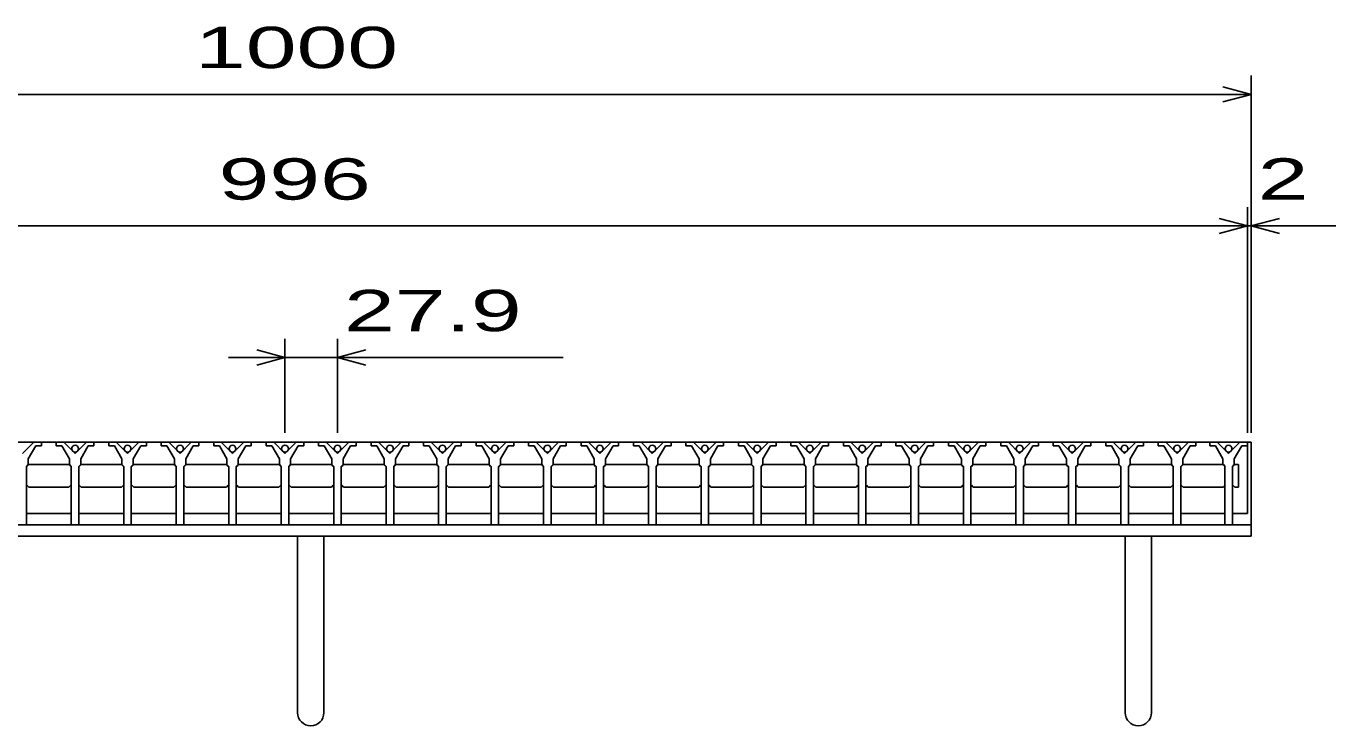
# Model space of a CAD drawing. Units: millimetres, scale not verified. Extents: x -1820 to 1731, y -1282 to 1054.
# Drawn here: x -1072 to -376, y -713 to -341 of the extents above; entities that cross this region are included whole.
import ezdxf
from ezdxf.enums import TextEntityAlignment as Align

# ---------------------------------------------------------------- set-up
doc = ezdxf.new("R2010")
doc.units = ezdxf.units.MM
doc.header["$LTSCALE"] = 10
for name, color, linetype, lineweight in [('16', 3, 'Continuous', 25), ('19', 6, 'Continuous', 25), ('22', 2, 'Continuous', 25)]:
    doc.layers.add(name, color=color, linetype=linetype, lineweight=lineweight)
doc.styles.add('ベクトル', font='')
doc.styles.get('ベクトル').set_extended_font_data('ベクトル')

msp = doc.modelspace()

# ---------------------------------------------------------------- linework, layer by layer
at = {"layer": '16'}
for p, q in [((-1419, -562), (-423, -562)), ((-1068.2, -562), (-1074.2, -568)), ((-1071.2, -571), (-1067.2, -564)), ((-1064.2, -562), (-1068.2, -562)), ((-1067.2, -564), (-1064.2, -564)), ((-1064.2, -564), (-1064.2, -562)), ((-1056.3, -562), (-1056.3, -564)), ((-1052.3, -562), (-1056.3, -562)), ((-1056.3, -564), (-1053.3, -564)), ((-1053.3, -564), (-1049.3, -571)), ((-1046.3, -568), (-1052.3, -562)), ((-1040.3, -562), (-1046.3, -568)), ((-1043.3, -571), (-1039.3, -564)), ((-1036.3, -562), (-1040.3, -562)), ((-1039.3, -564), (-1036.3, -564)), ((-1036.3, -564), (-1036.3, -562)), ((-1028.4, -562), (-1028.4, -564)), ((-1024.4, -562), (-1028.4, -562)), ((-1028.4, -564), (-1025.4, -564)), ((-1025.4, -564), (-1021.4, -571)), ((-1018.4, -568), (-1024.4, -562)), ((-1012.4, -562), (-1018.4, -568)), ((-1015.4, -571), (-1011.4, -564)), ((-1008.4, -562), (-1012.4, -562)), ((-1011.4, -564), (-1008.4, -564)), ((-1008.4, -564), (-1008.4, -562)), ((-1000.5, -562), (-1000.5, -564)), ((-996.5, -562), (-1000.5, -562)), ((-1000.5, -564), (-997.5, -564)), ((-997.5, -564), (-993.5, -571)), ((-990.5, -568), (-996.5, -562)), ((-984.5, -562), (-990.5, -568)), ((-987.5, -571), (-983.5, -564)), ((-980.5, -562), (-984.5, -562)), ((-983.5, -564), (-980.5, -564)), ((-980.5, -564), (-980.5, -562)), ((-972.6, -562), (-972.6, -564)), ((-968.6, -562), (-972.6, -562)), ((-972.6, -564), (-969.6, -564)), ((-969.6, -564), (-965.6, -571)), ((-962.6, -568), (-968.6, -562)), ((-956.6, -562), (-962.6, -568)), ((-959.6, -571), (-955.6, -564)), ((-952.6, -562), (-956.6, -562)), ((-955.6, -564), (-952.6, -564)), ((-952.6, -564), (-952.6, -562)), ((-944.7, -562), (-944.7, -564)), ((-940.7, -562), (-944.7, -562)), ((-944.7, -564), (-941.7, -564)), ((-941.7, -564), (-937.7, -571)), ((-934.7, -568), (-940.7, -562)), ((-928.7, -562), (-934.7, -568)), ((-931.7, -571), (-927.7, -564)), ((-924.7, -562), (-928.7, -562)), ((-927.7, -564), (-924.7, -564)), ((-924.7, -564), (-924.7, -562)), ((-916.8, -562), (-916.8, -564)), ((-912.8, -562), (-916.8, -562)), ((-916.8, -564), (-913.8, -564)), ((-913.8, -564), (-909.8, -571)), ((-906.8, -568), (-912.8, -562)), ((-900.8, -562), (-906.8, -568)), ((-903.8, -571), (-899.8, -564)), ((-896.8, -562), (-900.8, -562)), ((-899.8, -564), (-896.8, -564)), ((-896.8, -564), (-896.8, -562)), ((-888.9, -562), (-888.9, -564)), ((-884.9, -562), (-888.9, -562)), ((-888.9, -564), (-885.9, -564)), ((-885.9, -564), (-881.9, -571)), ((-878.9, -568), (-884.9, -562)), ((-872.9, -562), (-878.9, -568)), ((-875.9, -571), (-871.9, -564)), ((-868.9, -562), (-872.9, -562)), ((-871.9, -564), (-868.9, -564)), ((-868.9, -564), (-868.9, -562)), ((-861, -562), (-861, -564)), ((-857, -562), (-861, -562)), ((-861, -564), (-858, -564)), ((-858, -564), (-854, -571)), ((-851, -568), (-857, -562)), ((-845, -562), (-851, -568)), ((-848, -571), (-844, -564)), ((-841, -562), (-845, -562)), ((-844, -564), (-841, -564)), ((-841, -564), (-841, -562)), ((-833.1, -562), (-833.1, -564)), ((-829.1, -562), (-833.1, -562)), ((-833.1, -564), (-830.1, -564)), ((-830.1, -564), (-826.1, -571)), ((-823.1, -568), (-829.1, -562)), ((-817.1, -562), (-823.1, -568)), ((-820.1, -571), (-816.1, -564)), ((-813.1, -562), (-817.1, -562)), ((-816.1, -564), (-813.1, -564)), ((-813.1, -564), (-813.1, -562)), ((-805.2, -562), (-805.2, -564)), ((-801.2, -562), (-805.2, -562)), ((-805.2, -564), (-802.2, -564)), ((-802.2, -564), (-798.2, -571)), ((-795.2, -568), (-801.2, -562)), ((-789.2, -562), (-795.2, -568)), ((-792.2, -571), (-788.2, -564)), ((-785.2, -562), (-789.2, -562)), ((-788.2, -564), (-785.2, -564)), ((-785.2, -564), (-785.2, -562)), ((-777.3, -562), (-777.3, -564)), ((-773.3, -562), (-777.3, -562)), ((-777.3, -564), (-774.3, -564)), ((-774.3, -564), (-770.3, -571)), ((-767.3, -568), (-773.3, -562)), ((-761.3, -562), (-767.3, -568)), ((-764.3, -571), (-760.3, -564)), ((-757.3, -562), (-761.3, -562)), ((-760.3, -564), (-757.3, -564)), ((-757.3, -564), (-757.3, -562)), ((-749.4, -562), (-749.4, -564)), ((-745.4, -562), (-749.4, -562)), ((-749.4, -564), (-746.4, -564)), ((-746.4, -564), (-742.4, -571)), ((-739.4, -568), (-745.4, -562)), ((-733.4, -562), (-739.4, -568)), ((-736.4, -571), (-732.4, -564)), ((-729.4, -562), (-733.4, -562)), ((-732.4, -564), (-729.4, -564)), ((-729.4, -564), (-729.4, -562)), ((-721.5, -562), (-721.5, -564)), ((-717.5, -562), (-721.5, -562)), ((-721.5, -564), (-718.5, -564)), ((-718.5, -564), (-714.5, -571)), ((-711.5, -568), (-717.5, -562)), ((-705.5, -562), (-711.5, -568)), ((-708.5, -571), (-704.5, -564)), ((-701.5, -562), (-705.5, -562)), ((-704.5, -564), (-701.5, -564)), ((-701.5, -564), (-701.5, -562)), ((-693.6, -562), (-693.6, -564)), ((-689.6, -562), (-693.6, -562)), ((-693.6, -564), (-690.6, -564)), ((-690.6, -564), (-686.6, -571)), ((-683.6, -568), (-689.6, -562)), ((-677.6, -562), (-683.6, -568)), ((-680.6, -571), (-676.6, -564)), ((-673.6, -562), (-677.6, -562)), ((-676.6, -564), (-673.6, -564)), ((-673.6, -564), (-673.6, -562)), ((-665.7, -562), (-665.7, -564)), ((-661.7, -562), (-665.7, -562)), ((-665.7, -564), (-662.7, -564)), ((-662.7, -564), (-658.7, -571)), ((-655.7, -568), (-661.7, -562)), ((-649.7, -562), (-655.7, -568)), ((-652.7, -571), (-648.7, -564)), ((-645.7, -562), (-649.7, -562)), ((-648.7, -564), (-645.7, -564)), ((-645.7, -564), (-645.7, -562)), ((-637.8, -562), (-637.8, -564)), ((-633.8, -562), (-637.8, -562)), ((-637.8, -564), (-634.8, -564)), ((-634.8, -564), (-630.8, -571)), ((-627.8, -568), (-633.8, -562)), ((-621.8, -562), (-627.8, -568)), ((-624.8, -571), (-620.8, -564)), ((-617.8, -562), (-621.8, -562)), ((-620.8, -564), (-617.8, -564)), ((-617.8, -564), (-617.8, -562)), ((-609.9, -562), (-609.9, -564)), ((-605.9, -562), (-609.9, -562)), ((-609.9, -564), (-606.9, -564)), ((-606.9, -564), (-602.9, -571)), ((-599.9, -568), (-605.9, -562)), ((-593.9, -562), (-599.9, -568)), ((-596.9, -571), (-592.9, -564)), ((-589.9, -562), (-593.9, -562)), ((-592.9, -564), (-589.9, -564)), ((-589.9, -564), (-589.9, -562)), ((-582, -562), (-582, -564)), ((-578, -562), (-582, -562)), ((-582, -564), (-579, -564)), ((-579, -564), (-575, -571)), ((-572, -568), (-578, -562)), ((-566, -562), (-572, -568)), ((-569, -571), (-565, -564)), ((-562, -562), (-566, -562)), ((-565, -564), (-562, -564)), ((-562, -564), (-562, -562)), ((-554.1, -562), (-554.1, -564)), ((-550.1, -562), (-554.1, -562)), ((-554.1, -564), (-551.1, -564)), ((-551.1, -564), (-547.1, -571)), ((-544.1, -568), (-550.1, -562)), ((-538.1, -562), (-544.1, -568)), ((-541.1, -571), (-537.1, -564)), ((-534.1, -562), (-538.1, -562)), ((-537.1, -564), (-534.1, -564)), ((-534.1, -564), (-534.1, -562)), ((-526.2, -562), (-526.2, -564)), ((-522.2, -562), (-526.2, -562)), ((-526.2, -564), (-523.2, -564)), ((-523.2, -564), (-519.2, -571)), ((-516.2, -568), (-522.2, -562)), ((-510.2, -562), (-516.2, -568)), ((-513.2, -571), (-509.2, -564)), ((-506.2, -562), (-510.2, -562)), ((-509.2, -564), (-506.2, -564)), ((-506.2, -564), (-506.2, -562)), ((-498.3, -562), (-498.3, -564)), ((-494.3, -562), (-498.3, -562)), ((-498.3, -564), (-495.3, -564)), ((-495.3, -564), (-491.3, -571)), ((-488.3, -568), (-494.3, -562)), ((-482.3, -562), (-488.3, -568)), ((-485.3, -571), (-481.3, -564)), ((-478.3, -562), (-482.3, -562)), ((-481.3, -564), (-478.3, -564)), ((-478.3, -564), (-478.3, -562)), ((-470.4, -562), (-470.4, -564)), ((-466.4, -562), (-470.4, -562)), ((-470.4, -564), (-467.4, -564)), ((-467.4, -564), (-463.4, -571)), ((-460.4, -568), (-466.4, -562)), ((-454.4, -562), (-460.4, -568)), ((-457.4, -571), (-453.4, -564)), ((-450.4, -562), (-454.4, -562)), ((-453.4, -564), (-450.4, -564)), ((-450.4, -564), (-450.4, -562)), ((-443, -562), (-443, -564)), ((-439, -562), (-443, -562)), ((-443, -564), (-440, -564)), ((-440, -564), (-436, -571)), ((-433, -568), (-439, -562)), ((-427, -562), (-433, -568)), ((-430, -571), (-426, -564)), ((-423, -562), (-427, -562)), ((-426, -564), (-423, -564)), ((-423, -564), (-423, -562)), ((-423, -600), (-423, -562)), ((-1072.2, -575), (-1071.2, -574)), ((-1072.2, -606), (-1072.2, -575)), ((-1071.95, -575), (-1070.95, -574)), ((-1071.2, -574), (-1071.2, -571)), ((-1070.95, -574), (-1049.55, -574)), ((-1049.55, -574), (-1048.55, -575)), ((-1049.3, -571), (-1049.3, -574)), ((-1049.3, -574), (-1048.3, -575)), ((-1048.3, -575), (-1048.3, -606)), ((-1044.3, -575), (-1043.3, -574)), ((-1044.3, -606), (-1044.3, -575)), ((-1044.05, -575), (-1043.05, -574)), ((-1043.3, -574), (-1043.3, -571)), ((-1043.05, -574), (-1021.65, -574)), ((-1021.65, -574), (-1020.65, -575)), ((-1021.4, -571), (-1021.4, -574)), ((-1021.4, -574), (-1020.4, -575)), ((-1020.4, -575), (-1020.4, -606)), ((-1016.4, -575), (-1015.4, -574)), ((-1016.4, -606), (-1016.4, -575)), ((-1016.15, -575), (-1015.15, -574)), ((-1015.4, -574), (-1015.4, -571)), ((-1015.15, -574), (-993.75, -574)), ((-993.75, -574), (-992.75, -575)), ((-993.5, -571), (-993.5, -574)), ((-993.5, -574), (-992.5, -575)), ((-992.5, -575), (-992.5, -606)), ((-988.5, -575), (-987.5, -574)), ((-988.5, -606), (-988.5, -575)), ((-988.25, -575), (-987.25, -574)), ((-987.5, -574), (-987.5, -571)), ((-987.25, -574), (-965.85, -574)), ((-965.85, -574), (-964.85, -575)), ((-965.6, -571), (-965.6, -574)), ((-965.6, -574), (-964.6, -575)), ((-964.6, -575), (-964.6, -606)), ((-960.6, -575), (-959.6, -574)), ((-960.6, -606), (-960.6, -575)), ((-960.35, -575), (-959.35, -574)), ((-959.6, -574), (-959.6, -571)), ((-959.35, -574), (-937.95, -574)), ((-937.95, -574), (-936.95, -575)), ((-937.7, -571), (-937.7, -574)), ((-937.7, -574), (-936.7, -575)), ((-936.7, -575), (-936.7, -606)), ((-932.7, -575), (-931.7, -574)), ((-932.7, -606), (-932.7, -575)), ((-932.45, -575), (-931.45, -574)), ((-931.7, -574), (-931.7, -571)), ((-931.45, -574), (-910.05, -574)), ((-910.05, -574), (-909.05, -575)), ((-909.8, -571), (-909.8, -574)), ((-909.8, -574), (-908.8, -575)), ((-908.8, -575), (-908.8, -606)), ((-904.8, -575), (-903.8, -574)), ((-904.8, -606), (-904.8, -575)), ((-904.55, -575), (-903.55, -574)), ((-903.8, -574), (-903.8, -571)), ((-903.55, -574), (-882.15, -574)), ((-882.15, -574), (-881.15, -575)), ((-881.9, -571), (-881.9, -574)), ((-881.9, -574), (-880.9, -575)), ((-880.9, -575), (-880.9, -606)), ((-876.9, -575), (-875.9, -574)), ((-876.9, -606), (-876.9, -575)), ((-876.65, -575), (-875.65, -574)), ((-875.9, -574), (-875.9, -571)), ((-875.65, -574), (-854.25, -574)), ((-854.25, -574), (-853.25, -575)), ((-854, -571), (-854, -574)), ((-854, -574), (-853, -575)), ((-853, -575), (-853, -606)), ((-849, -575), (-848, -574)), ((-849, -606), (-849, -575)), ((-848.75, -575), (-847.75, -574)), ((-848, -574), (-848, -571)), ((-847.75, -574), (-826.35, -574)), ((-826.35, -574), (-825.35, -575)), ((-826.1, -571), (-826.1, -574)), ((-826.1, -574), (-825.1, -575)), ((-825.1, -575), (-825.1, -606)), ((-821.1, -575), (-820.1, -574)), ((-821.1, -606), (-821.1, -575)), ((-820.85, -575), (-819.85, -574)), ((-820.1, -574), (-820.1, -571)), ((-819.85, -574), (-798.45, -574)), ((-798.45, -574), (-797.45, -575)), ((-798.2, -571), (-798.2, -574)), ((-798.2, -574), (-797.2, -575)), ((-797.2, -575), (-797.2, -606)), ((-793.2, -575), (-792.2, -574)), ((-793.2, -606), (-793.2, -575)), ((-792.95, -575), (-791.95, -574)), ((-792.2, -574), (-792.2, -571)), ((-791.95, -574), (-770.55, -574)), ((-770.55, -574), (-769.55, -575)), ((-770.3, -571), (-770.3, -574)), ((-770.3, -574), (-769.3, -575)), ((-769.3, -575), (-769.3, -606)), ((-765.3, -575), (-764.3, -574)), ((-765.3, -606), (-765.3, -575)), ((-765.05, -575), (-764.05, -574)), ((-764.3, -574), (-764.3, -571)), ((-764.05, -574), (-742.65, -574)), ((-742.65, -574), (-741.65, -575)), ((-742.4, -571), (-742.4, -574)), ((-742.4, -574), (-741.4, -575)), ((-741.4, -575), (-741.4, -606)), ((-737.4, -575), (-736.4, -574)), ((-737.4, -606), (-737.4, -575)), ((-737.15, -575), (-736.15, -574)), ((-736.4, -574), (-736.4, -571)), ((-736.15, -574), (-714.75, -574)), ((-714.75, -574), (-713.75, -575)), ((-714.5, -571), (-714.5, -574)), ((-714.5, -574), (-713.5, -575)), ((-713.5, -575), (-713.5, -606)), ((-709.5, -575), (-708.5, -574)), ((-709.5, -606), (-709.5, -575)), ((-709.25, -575), (-708.25, -574)), ((-708.5, -574), (-708.5, -571)), ((-708.25, -574), (-686.85, -574)), ((-686.85, -574), (-685.85, -575)), ((-686.6, -571), (-686.6, -574)), ((-686.6, -574), (-685.6, -575)), ((-685.6, -575), (-685.6, -606)), ((-681.6, -575), (-680.6, -574)), ((-681.6, -606), (-681.6, -575)), ((-681.35, -575), (-680.35, -574)), ((-680.6, -574), (-680.6, -571)), ((-680.35, -574), (-658.95, -574)), ((-658.95, -574), (-657.95, -575)), ((-658.7, -571), (-658.7, -574)), ((-658.7, -574), (-657.7, -575)), ((-657.7, -575), (-657.7, -606)), ((-653.7, -575), (-652.7, -574)), ((-653.7, -606), (-653.7, -575)), ((-653.45, -575), (-652.45, -574)), ((-652.7, -574), (-652.7, -571)), ((-652.45, -574), (-631.05, -574)), ((-631.05, -574), (-630.05, -575)), ((-630.8, -571), (-630.8, -574)), ((-630.8, -574), (-629.8, -575)), ((-629.8, -575), (-629.8, -606)), ((-625.8, -575), (-624.8, -574)), ((-625.8, -606), (-625.8, -575)), ((-625.55, -575), (-624.55, -574)), ((-624.8, -574), (-624.8, -571)), ((-624.55, -574), (-603.15, -574)), ((-603.15, -574), (-602.15, -575)), ((-602.9, -571), (-602.9, -574)), ((-602.9, -574), (-601.9, -575)), ((-601.9, -575), (-601.9, -606)), ((-597.9, -575), (-596.9, -574)), ((-597.9, -606), (-597.9, -575)), ((-597.65, -575), (-596.65, -574)), ((-596.9, -574), (-596.9, -571)), ((-596.65, -574), (-575.25, -574)), ((-575.25, -574), (-574.25, -575)), ((-575, -571), (-575, -574)), ((-575, -574), (-574, -575)), ((-574, -575), (-574, -606)), ((-570, -575), (-569, -574)), ((-570, -606), (-570, -575)), ((-569.75, -575), (-568.75, -574)), ((-569, -574), (-569, -571)), ((-568.75, -574), (-547.35, -574)), ((-547.35, -574), (-546.35, -575)), ((-547.1, -571), (-547.1, -574)), ((-547.1, -574), (-546.1, -575)), ((-546.1, -575), (-546.1, -606)), ((-542.1, -575), (-541.1, -574)), ((-542.1, -606), (-542.1, -575)), ((-541.85, -575), (-540.85, -574)), ((-541.1, -574), (-541.1, -571)), ((-540.85, -574), (-519.45, -574)), ((-519.45, -574), (-518.45, -575)), ((-519.2, -571), (-519.2, -574)), ((-519.2, -574), (-518.2, -575)), ((-518.2, -575), (-518.2, -606)), ((-514.2, -575), (-513.2, -574)), ((-514.2, -606), (-514.2, -575)), ((-513.95, -575), (-512.95, -574)), ((-513.2, -574), (-513.2, -571)), ((-512.95, -574), (-491.55, -574)), ((-491.55, -574), (-490.55, -575)), ((-491.3, -571), (-491.3, -574)), ((-491.3, -574), (-490.3, -575)), ((-490.3, -575), (-490.3, -606)), ((-486.3, -575), (-485.3, -574)), ((-486.3, -606), (-486.3, -575)), ((-486.05, -575), (-485.05, -574)), ((-485.3, -574), (-485.3, -571)), ((-485.05, -574), (-463.65, -574)), ((-463.65, -574), (-462.65, -575)), ((-463.4, -571), (-463.4, -574)), ((-463.4, -574), (-462.4, -575)), ((-462.4, -575), (-462.4, -606)), ((-458.4, -575), (-457.4, -574)), ((-458.4, -606), (-458.4, -575)), ((-458.15, -575), (-457.15, -574)), ((-457.4, -574), (-457.4, -571)), ((-457.15, -574), (-435.75, -574)), ((-436, -571), (-436, -574)), ((-436, -574), (-435, -575)), ((-435.75, -574), (-434.75, -575)), ((-435, -575), (-435, -606)), ((-431, -575), (-430, -574)), ((-431, -606), (-431, -575)), ((-430.75, -575), (-429.75, -574)), ((-430, -574), (-430, -571)), ((-429.75, -574), (-427.75, -574)), ((-427.75, -574), (-427.75, -586)), ((-1070.95, -586), (-1071.95, -585)), ((-1049.55, -586), (-1070.95, -586)), ((-1048.55, -585), (-1049.55, -586)), ((-1043.05, -586), (-1044.05, -585)), ((-1021.65, -586), (-1043.05, -586)), ((-1020.65, -585), (-1021.65, -586)), ((-1015.15, -586), (-1016.15, -585)), ((-993.75, -586), (-1015.15, -586)), ((-992.75, -585), (-993.75, -586)), ((-987.25, -586), (-988.25, -585)), ((-965.85, -586), (-987.25, -586)), ((-964.85, -585), (-965.85, -586)), ((-959.35, -586), (-960.35, -585)), ((-937.95, -586), (-959.35, -586)), ((-936.95, -585), (-937.95, -586)), ((-931.45, -586), (-932.45, -585)), ((-910.05, -586), (-931.45, -586)), ((-909.05, -585), (-910.05, -586)), ((-903.55, -586), (-904.55, -585)), ((-882.15, -586), (-903.55, -586)), ((-881.15, -585), (-882.15, -586)), ((-875.65, -586), (-876.65, -585)), ((-854.25, -586), (-875.65, -586)), ((-853.25, -585), (-854.25, -586)), ((-847.75, -586), (-848.75, -585)), ((-826.35, -586), (-847.75, -586)), ((-825.35, -585), (-826.35, -586)), ((-819.85, -586), (-820.85, -585)), ((-798.45, -586), (-819.85, -586)), ((-797.45, -585), (-798.45, -586)), ((-791.95, -586), (-792.95, -585)), ((-770.55, -586), (-791.95, -586)), ((-769.55, -585), (-770.55, -586)), ((-764.05, -586), (-765.05, -585)), ((-742.65, -586), (-764.05, -586)), ((-741.65, -585), (-742.65, -586)), ((-736.15, -586), (-737.15, -585)), ((-714.75, -586), (-736.15, -586)), ((-713.75, -585), (-714.75, -586)), ((-708.25, -586), (-709.25, -585)), ((-686.85, -586), (-708.25, -586)), ((-685.85, -585), (-686.85, -586)), ((-680.35, -586), (-681.35, -585)), ((-658.95, -586), (-680.35, -586)), ((-657.95, -585), (-658.95, -586)), ((-652.45, -586), (-653.45, -585)), ((-631.05, -586), (-652.45, -586)), ((-630.05, -585), (-631.05, -586)), ((-624.55, -586), (-625.55, -585)), ((-603.15, -586), (-624.55, -586)), ((-602.15, -585), (-603.15, -586)), ((-596.65, -586), (-597.65, -585)), ((-575.25, -586), (-596.65, -586)), ((-574.25, -585), (-575.25, -586)), ((-568.75, -586), (-569.75, -585)), ((-547.35, -586), (-568.75, -586)), ((-546.35, -585), (-547.35, -586)), ((-540.85, -586), (-541.85, -585)), ((-519.45, -586), (-540.85, -586)), ((-518.45, -585), (-519.45, -586)), ((-512.95, -586), (-513.95, -585)), ((-491.55, -586), (-512.95, -586)), ((-490.55, -585), (-491.55, -586)), ((-485.05, -586), (-486.05, -585)), ((-463.65, -586), (-485.05, -586)), ((-462.65, -585), (-463.65, -586)), ((-457.15, -586), (-458.15, -585)), ((-435.75, -586), (-457.15, -586)), ((-434.75, -585), (-435.75, -586)), ((-429.75, -586), (-430.75, -585)), ((-427.75, -586), (-429.75, -586)), ((-1071.95, -600), (-1048.55, -600)), ((-1044.05, -600), (-1020.65, -600)), ((-1016.15, -600), (-992.75, -600)), ((-988.25, -600), (-964.85, -600)), ((-960.35, -600), (-936.95, -600)), ((-932.45, -600), (-909.05, -600)), ((-904.55, -600), (-881.15, -600)), ((-876.65, -600), (-853.25, -600)), ((-848.75, -600), (-825.35, -600)), ((-820.85, -600), (-797.45, -600)), ((-792.95, -600), (-769.55, -600)), ((-765.05, -600), (-741.65, -600)), ((-737.15, -600), (-713.75, -600)), ((-709.25, -600), (-685.85, -600)), ((-681.35, -600), (-657.95, -600)), ((-653.45, -600), (-630.05, -600)), ((-625.55, -600), (-602.15, -600)), ((-597.65, -600), (-574.25, -600)), ((-569.75, -600), (-546.35, -600)), ((-541.85, -600), (-518.45, -600)), ((-513.95, -600), (-490.55, -600)), ((-486.05, -600), (-462.65, -600)), ((-458.15, -600), (-435.25, -600)), ((-430.75, -600), (-423, -600)), ((-1076.2, -606), (-1072.2, -606)), ((-1048.3, -606), (-1044.3, -606)), ((-1020.4, -606), (-1016.4, -606)), ((-992.5, -606), (-988.5, -606)), ((-964.6, -606), (-960.6, -606)), ((-936.7, -606), (-932.7, -606)), ((-908.8, -606), (-904.8, -606)), ((-880.9, -606), (-876.9, -606)), ((-853, -606), (-849, -606)), ((-825.1, -606), (-821.1, -606)), ((-797.2, -606), (-793.2, -606)), ((-769.3, -606), (-765.3, -606)), ((-741.4, -606), (-737.4, -606)), ((-713.5, -606), (-709.5, -606)), ((-685.6, -606), (-681.6, -606)), ((-657.7, -606), (-653.7, -606)), ((-629.8, -606), (-625.8, -606)), ((-601.9, -606), (-597.9, -606)), ((-574, -606), (-570, -606)), ((-546.1, -606), (-542.1, -606)), ((-518.2, -606), (-514.2, -606)), ((-490.3, -606), (-486.3, -606)), ((-462.4, -606), (-458.4, -606)), ((-435, -606), (-431, -606))]:
    msp.add_line(p, q, dxfattribs=at)
for centre in [(-1046.3, -565.5), (-1018.4, -565.5), (-990.5, -565.5), (-962.6, -565.5), (-934.7, -565.5), (-906.8, -565.5), (-878.9, -565.5), (-851, -565.5), (-823.1, -565.5), (-795.2, -565.5), (-767.3, -565.5), (-739.4, -565.5), (-711.5, -565.5), (-683.6, -565.5), (-655.7, -565.5), (-627.8, -565.5), (-599.9, -565.5), (-572, -565.5), (-544.1, -565.5), (-516.2, -565.5), (-488.3, -565.5), (-460.4, -565.5), (-433, -565.5)]:
    msp.add_circle(centre, 1.8, dxfattribs=at)
at = {"layer": '19'}
for p, q in [((-423, -562), (-421, -562)), ((-421, -562), (-421, -606)), ((-1421, -606), (-421, -606)), ((-421, -612), (-1421, -612)), ((-928, -612), (-928, -706)), ((-914, -706), (-914, -612)), ((-488, -612), (-488, -706)), ((-474, -706), (-474, -612)), ((-421, -606), (-421, -612))]:
    msp.add_line(p, q, dxfattribs=at)
for centre in [(-921, -706), (-481, -706)]:
    msp.add_arc(centre, 7, 180, 0, dxfattribs=at)
at = {"layer": '22', "color": 4}
for p, q in [((-421, -557), (-421, -367)), ((-421, -377), (-436, -373)), ((-1421, -377), (-421, -377)), ((-436, -381), (-421, -377)), ((-423, -557), (-423, -437)), ((-421, -557), (-421, -437)), ((-423, -447), (-438, -443)), ((-421, -447), (-406, -443)), ((-1419, -447), (-423, -447)), ((-438, -451), (-423, -447)), ((-423, -447), (-421, -447)), ((-406, -451), (-421, -447)), ((-421, -447), (-376, -447)), ((-934.7, -557), (-934.7, -507)), ((-906.8, -507), (-906.8, -557)), ((-934.7, -517), (-949.7, -513)), ((-906.8, -517), (-891.8, -513)), ((-934.7, -517), (-964.7, -517)), ((-949.7, -521), (-934.7, -517)), ((-934.7, -517), (-906.8, -517)), ((-891.8, -521), (-906.8, -517)), ((-906.8, -517), (-786.8, -517))]:
    msp.add_line(p, q, dxfattribs=at)

# ---------------------------------------------------------------- texts
at = {"layer": '22', "style": 'ベクトル', "width": 1.65}
for s, p in [(' 1000 ', (-996, -352)), (' 996 ', (-983.5, -422)), (' 2 ', (-431, -422)), (' 27.9 ', (-916.8, -492))]:
    msp.add_text(s, height=21.99, dxfattribs=at).set_placement(p, align=Align.MIDDLE_LEFT)

doc.saveas('drawing.dxf')
